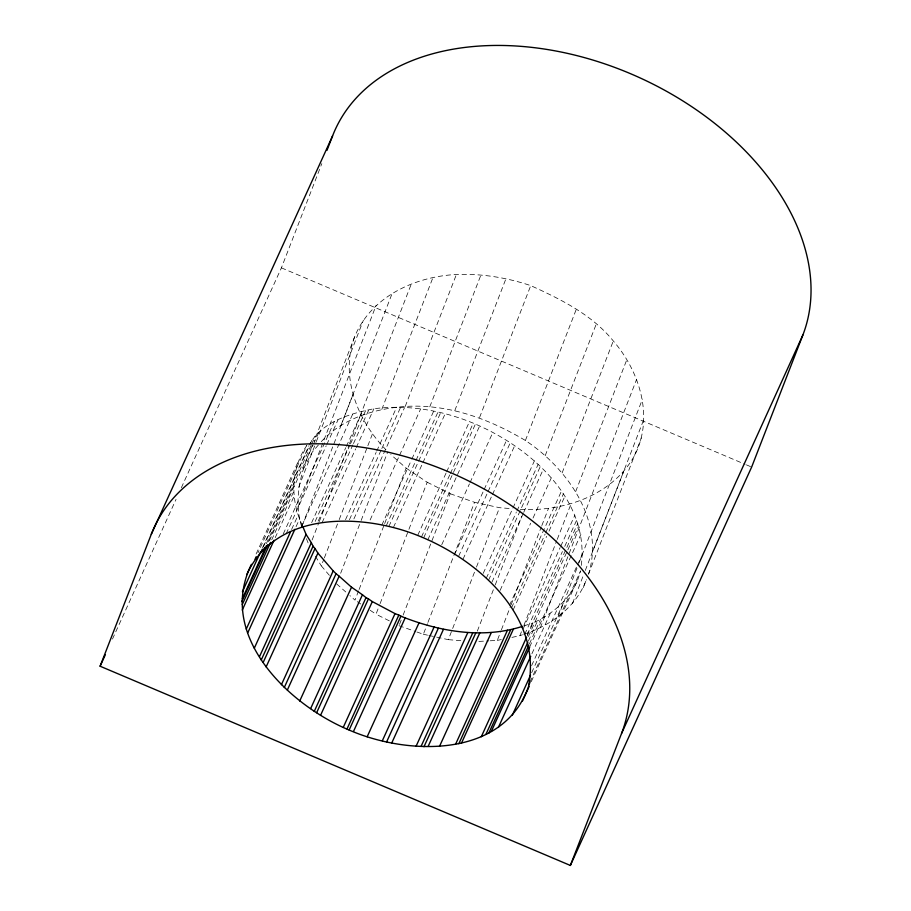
<?xml version="1.0" encoding="UTF-8"?>
<svg xmlns="http://www.w3.org/2000/svg" width="911" height="911" viewBox="0 0 911 911"><rect width="100%" height="100%" fill="white"/><g stroke="black" fill="none" stroke-linecap="round" stroke-linejoin="round"><path stroke-width="0.68" stroke-dasharray="4.55 3.42" d="M302.293 525.374C290.256 500.139 290.609 468.88 306.813 445.456L257.961 552.806M301.735 526.763C292.67 498.192 301.643 468.789 313.612 442.587M581.275 565.412C589.838 498.841 529.006 446.458 473.264 423.171C442.051 410.28 407.581 404.325 373.909 408.754C350.04 413.492 321.822 421.918 309.546 444.409M321.287 441.641C342.525 418.434 374.615 408.732 405.213 406.443C448.269 403.812 488.854 418.753 525.408 440.48C567.804 468.573 604.71 521.046 588.677 573.702M520.249 509.42C563.693 511.686 612.408 495.618 634.489 455.625C654.212 417.659 639.921 371.677 613.297 340.953C591.786 314.523 561.108 299.457 530.737 285.61C506.801 277.582 481.657 273.516 456.4 274.484C415.086 276.545 370.754 296.622 354.561 337.024L314.124 441.266M354.561 337.024C339.757 376.79 357.613 420.78 385.957 449.749M531.295 681.61L577.927 579.248L580.592 570.878L529.974 682.111M523.711 634.25C550.563 625.698 576.151 607.102 586.24 580.011M181.346 487.727L281.408 267.845L321.834 163.593M298.603 487.374L316.003 442.507M316.322 441.619L363.409 320.205M298.056 506.823L376.095 305.458M341.056 425.164L392.242 293.205M302.247 525.442L352.921 394.793M360.198 415.758L411.385 283.788M312.109 540.018L318.77 522.868M319.283 521.548L348.97 445.012M349.482 443.691L360.745 414.653M381.789 409.449L432.976 277.491M329.372 575.353L321.276 565.822L323.838 559.229M324.35 557.908L338.676 520.955M339.188 519.634L367.338 447.062M367.85 445.741L372.462 433.864M340.657 573.27L360.619 521.809M361.132 520.488L387.756 451.867M405.213 406.443L456.4 274.484M429.787 406.818L480.974 274.86M358.57 590.875L354.983 600.11L349.87 595.589M359.082 589.554L384.157 524.884M384.67 523.574L406.169 468.14L390.819 454.578M454.805 410.565L505.992 278.607M389.327 620.858L376.004 614.196L379.58 604.961M380.092 603.64L427.191 482.238L406.169 468.14M479.55 417.568L530.737 285.61M399.519 624.377L402.594 616.451M403.106 615.13L450.193 493.728L427.191 482.238M416.942 632.006L423.353 634.261L427.441 623.705M427.954 622.384L474.54 502.303L499.513 507.689L511.948 508.725M525.408 440.48L576.595 308.51M428.899 635.457L448.326 639.659L475.963 568.396M476.476 567.075L499.513 507.689M545.188 455.716L596.375 323.758M477.307 631.164L494.707 586.297M495.22 584.976L521.832 516.355M562.11 472.923L613.297 340.953M490.209 640.786L497.292 640.399L500.879 631.164M501.392 629.843L510.604 606.088M511.117 604.767L541.316 526.911M541.829 525.59L548.479 508.44M575.661 491.598L626.848 359.629M511.914 637.381L519.885 635.73L521.422 631.767M523.973 625.174L556.735 540.713M557.247 539.392L571.072 503.772M540.325 627.838L636.652 379.238M558.033 616.975L578.508 564.182M579.02 562.861L642.426 399.2M592.81 550.927L643.997 418.969M572.495 603.424L583.245 575.706M585.295 570.434L623.682 471.454M583.302 587.584L586.377 579.669M588.426 574.385L641.333 437.952M112.474 639.055L176.039 499.365M256.128 553.979L298.501 460.852M262.459 547.875L308.966 445.695M263.473 546.634L309.387 445.741M309.968 444.454L312.917 437.986M266.354 543.616L311.084 445.32M311.676 444.021L315.206 436.267M268.255 541.681L294.151 484.777M269.462 540.849L313.02 445.137M313.612 443.839L318.907 432.201M271.74 539.813L294.105 490.665M275.224 537.661L294.059 496.267M283.23 534.005L334.428 421.474M286.168 533.789L326.195 445.843M326.787 444.545L337.97 419.971M291.577 529.496L298.056 515.273M296.052 526.683L299.582 518.917M301.142 527.412L352.944 413.583M311.642 522.675L345.781 447.654M346.362 446.367L362.259 411.442M315.172 521.434L349.904 445.126M350.496 443.828L365.801 410.201M318.155 521.172L352.876 444.864M353.468 443.566L368.773 409.939M322.107 522.584L355.666 448.85M356.247 447.563L373.909 408.754M345.52 519.657L376.118 452.403M376.71 451.104L396.718 407.137M349.448 519.703L381.231 449.863M381.823 448.565L400.658 407.183M353.901 518.894L404.53 407.661M370.117 519.987L398.95 456.616M399.542 455.318L420.734 408.754M381.811 525.112L411.237 460.442M411.829 459.144L433.613 411.294M386.287 525.67L438.077 411.852M388.86 526.501L440.662 412.683M393.45 527.401L422.283 464.018M422.875 462.731L445.24 413.583M417.75 535.292L446.003 473.208M446.595 471.909L469.552 421.463M421.474 536.989L449.727 474.904M450.319 473.618L473.264 423.171M423.717 537.718L475.519 423.888M427.806 539.893L479.607 426.075M441.755 544.721L469.416 483.923M470.008 482.636L492.953 432.19M454.703 554.23L483.536 490.847M484.128 489.56L506.493 440.412M458.609 556.314L487.453 492.931M488.034 491.644L510.399 442.484M462.993 559.263L491.838 495.88M492.43 494.593L514.795 445.445M483.217 573.361L534.415 460.841M486.258 578.348L516.275 512.381M516.867 511.082L538.059 464.53M488.581 580.193L540.371 466.375M491.917 582.197L523.119 513.645M523.711 512.358L543.127 469.666M500.071 590.465L530.68 523.21M533.037 518.04L551.28 477.933M509.522 605.257L561.313 491.439M511.583 607.728L545.142 534.005M545.723 532.719L563.385 493.91M513.098 610.074L546.646 536.351M549.003 531.17L564.888 496.256M523.062 629.068L560.14 547.579M560.732 546.293L574.852 515.25M524.725 634.329L562.394 551.554M564.752 546.384L576.515 520.511M527.241 634.466L577.859 523.233M527.196 635.878L533.083 622.942C552.43 614.139 569.91 599.484 577.927 579.248M528.403 636.527L567.246 551.166M567.838 549.868L578.428 526.592M528.369 641.059L537.786 620.368M529.382 643.963L540.565 619.389M529.678 646.912L580.888 534.381M531.922 653.699L550.164 613.593M531.614 665.634L576.936 566.038M577.528 564.752L582.824 553.102M531.648 672.705L564.023 601.567M303.374 468.983L312.222 452.175L320.376 442.689M519.885 635.73L522.436 634.739M523.848 625.914L533.083 622.942M497.292 640.399L501.278 639.579M478.879 641.412L488.797 640.866M448.326 639.659L462.15 640.797M423.353 634.261L427.51 635.161M450.193 493.728L474.54 502.303M399.007 625.698L415.667 631.551M281.408 267.845L745.096 464.303M746.405 464.861L751.643 467.081M357.317 601.67L360.824 604.027M370.162 610.279L376.004 614.196M336.569 583.826L345.77 591.968M315.411 556.222L321.276 565.822M306.426 538.674L309.558 546.623"/><path stroke-width="1.37" d="M529.974 682.111C507.142 758.59 408.823 756.187 349.118 730.03C288.218 704.704 216.533 635.377 251.413 564.33M528.79 684.696C541.362 616.052 478.867 560.777 421.474 536.989C365.22 513.109 276.284 509.454 246.71 574.682M100.108 666.214L151.294 534.256L332.583 135.887A255.456 173.42 24.5 0 1 630.48 73.677A255.456 173.42 24.5 0 1 802.83 335.123L751.643 467.081L570.354 865.45L100.108 666.214L105.414 654.576M326.958 150.395L332.583 135.887M570.354 865.45L621.541 733.492L802.83 335.123M255.023 559.274L256.196 556.689M242.406 591.774L260.66 551.679M261.115 551.804L262.3 549.219M263.404 550.085L264.589 547.5M242.36 598.595L266.49 545.564M241.814 601.579L267.709 544.676M242.303 604.483L270.556 542.398M242.258 610.097L274.04 540.246M246.255 629.091L290.404 532.081M247.792 632.746L294.879 529.268M254.283 648.222L306.085 534.404L302.839 526.66M259.544 656.546L311.334 542.717L306.085 534.404M261.252 660.008L313.054 546.19L311.334 542.717M263.222 662.354L315.012 548.536L313.054 546.19M266.114 666.943L317.916 553.125L315.012 548.536M281.408 684.719L333.198 570.901L317.916 553.125M284.266 687.554L336.057 573.725L333.198 570.901M287.352 690.014L339.154 576.196L336.057 573.725M299.719 701.026L351.521 587.208L339.154 576.196M310.651 708.576L362.441 594.758L351.521 587.208M314.238 711.434L366.028 597.616L362.441 594.758M316.641 712.709L368.431 598.891L366.028 597.616M320.524 715.397L372.326 601.579L368.431 598.891M343.231 727.433L395.021 613.615L372.326 601.579M347.034 728.914L398.824 615.096L395.021 613.615M349.118 730.03L400.92 616.212C438.988 631.551 482.671 639.203 522.527 626.347M353.502 731.442L405.304 617.624M367.167 736.771L418.969 622.953M382.358 740.723L434.16 626.905M386.549 742.078L438.35 628.248M391.673 743.148L443.463 629.33M416.02 746.382L467.81 632.564M421.076 746.382L472.877 632.564M423.979 746.747L475.77 632.929M428.147 746.382L479.949 632.564M439.512 746.382L491.314 632.564M455.705 743.991L507.507 630.173M458.837 743.718L510.638 629.9M461.478 743.137L513.28 629.319M481.293 736.76L526.615 637.165M485.984 734.186L527.776 642.357M488.763 733.218L528.79 645.261M491.416 731.226L529.667 647.152M498.374 727.422L530.737 656.284M512.233 715.386L530.475 675.29M522.47 701.003L529.075 686.598M398.824 615.096L400.92 616.212M151.294 534.256A255.456 173.42 24.5 0 1 449.191 472.046A255.456 173.42 24.5 0 1 621.541 733.492"/></g></svg>
